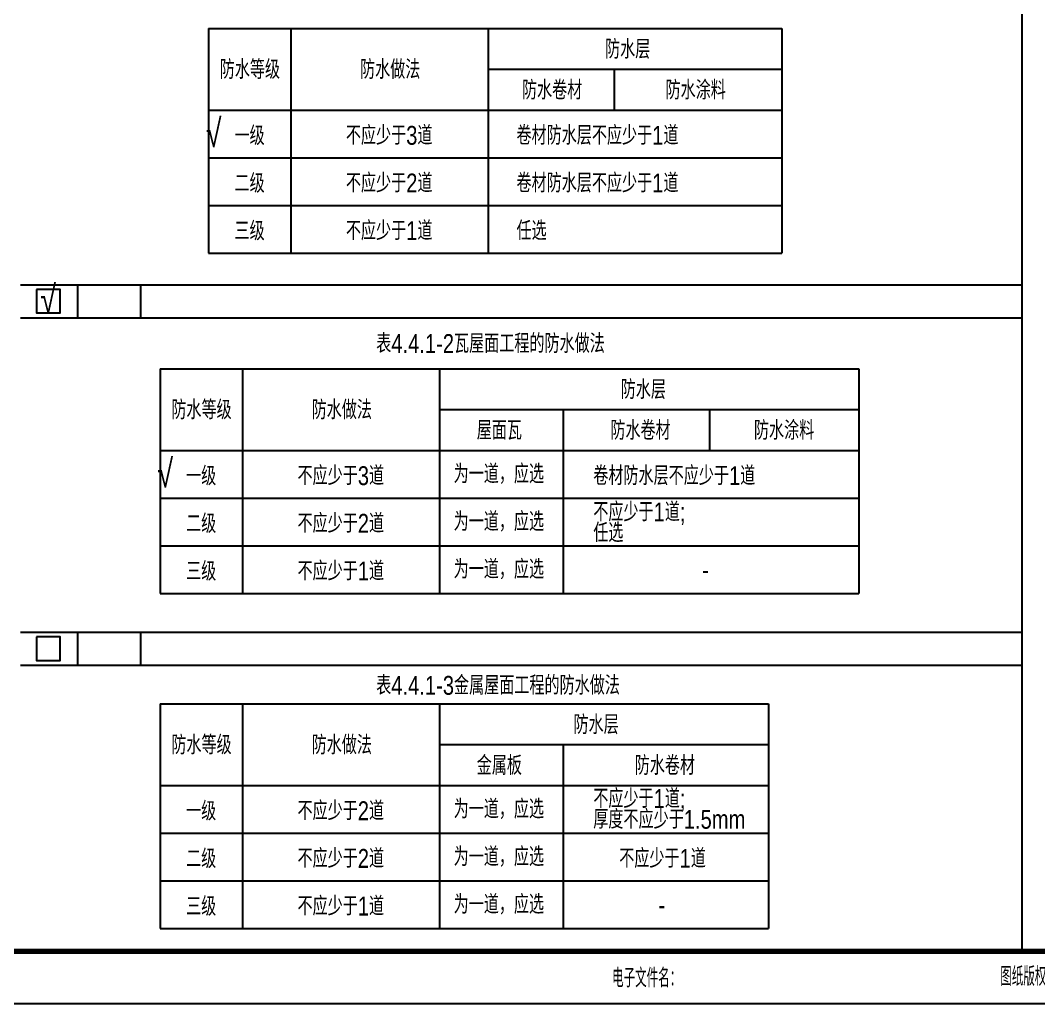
# Model space of a CAD drawing. Extents: x -1041549 to 749950, y -354245 to 17554.
# Drawn here: x -323570 to -304120, y -290508 to -271737 of the extents above; entities that cross this region are included whole.
import ezdxf

# ---------------------------------------------------------------- set-up
doc = ezdxf.new("R2010")
doc.units = 0
doc.header["$LTSCALE"] = 1000
doc.header["$MEASUREMENT"] = 0
doc.linetypes.add('CONTINOUS', pattern=[0])
for name, color, linetype in [('14', 1, 'Continuous'), ('2', 2, 'Continuous'), ('PUB_TAB', 7, 'Continuous'), ('PUB_TEXT', 7, 'Continuous'), ('PUB_TITLE', 4, 'Continuous'), ('text', 7, 'Continuous'), ('辅助线', 8, 'CONTINOUS')]:
    doc.layers.add(name, color=color, linetype=linetype)
doc.styles.add('_HZTXT', font='gs_txt.shx', dxfattribs={"width": 0.8, "bigfont": 'HZTXT.shx'})
doc.styles.add('HZ', font='rs.shx', dxfattribs={"width": 0.8, "bigfont": 'hztxt.shx'})
doc.styles.add('hztxt', font='romand_pkpm', dxfattribs={"bigfont": 'gbcbig'})

# ---------------------------------------------------------------- blocks, each defined once
blk = doc.blocks.new('$titleblk$00000212')
at = {"layer": '14', "style": 'hztxt', "width": 0.85}
for s, p in [('电子文件名：', (-198.31, 0.78)), ('图纸版权属设计单位所有，未经许可，外人及外单位不得翻印复制作为其他工程之用。', (-124.17, 1.07))]:
    blk.add_text(s, height=3.6, rotation=359.9997, dxfattribs=at).set_placement(p)
blk = doc.blocks.new('A$Ce58e362c')
at = {"layer": 'PUB_TITLE', "xscale": 150, "yscale": 150, "zscale": 150}
blk.add_blockref('$titleblk$00000212', (29680, -76), dxfattribs=at)

msp = doc.modelspace()

# ---------------------------------------------------------------- linework, layer by layer
msp.add_lwpolyline([(-373036.9, -235932.3), (-304441.6, -235932.3), (-304441.6, -289482.3), (-373036.9, -289482.3)], close=True)
at = {"layer": '2'}
for p, q in [((-322470.4, -277413.8), (-322470.4, -276783.8)), ((-321270.4, -277413.8), (-321270.4, -276783.8)), ((-322470.4, -284048.6), (-322470.4, -283418.6)), ((-321270.4, -284048.6), (-321270.4, -283418.6)), ((-373036.9, -289482.3), (-304441.6, -289482.3))]:
    msp.add_line(p, q, dxfattribs=at)
at = {"layer": 'PUB_TAB'}
for p, q in [((-319973.7, -271893.4), (-319973.7, -276181.1)), ((-319973.7, -271893.4), (-309024, -271893.4)), ((-318401, -271893.4), (-318401, -276181.1)), ((-314637, -271893.4), (-314637, -276181.1)), ((-309024, -271893.4), (-309024, -276181.1)), ((-309024, -272672.5), (-314637, -272672.5)), ((-312231.3, -272672.5), (-312231.3, -273451.6)), ((-319973.7, -273451.6), (-309024, -273451.6)), ((-319973.7, -274361.5), (-309024, -274361.5)), ((-319973.7, -275271.3), (-309024, -275271.3)), ((-319973.7, -276181.1), (-309024, -276181.1)), ((-320898.3, -278390.5), (-320898.3, -282678.1)), ((-320898.3, -278390.5), (-307557.2, -278390.5)), ((-319325.7, -278390.5), (-319325.7, -282678.1)), ((-315561.7, -278390.5), (-315561.7, -282678.1)), ((-307557.2, -278390.5), (-307557.2, -282678.1)), ((-307557.2, -279169.6), (-315561.7, -279169.6)), ((-313201.1, -279169.6), (-313201.1, -282678.1)), ((-310407.6, -279169.6), (-310407.6, -279948.7)), ((-320898.3, -279948.7), (-307557.2, -279948.7)), ((-320898.3, -280858.5), (-307557.2, -280858.5)), ((-320898.3, -281768.3), (-307557.2, -281768.3)), ((-320898.3, -282678.1), (-307557.2, -282678.1)), ((-320898.3, -284787.8), (-320898.3, -289075.4)), ((-320898.3, -284787.8), (-309281.8, -284787.8)), ((-319325.7, -284787.8), (-319325.7, -289075.4)), ((-315561.7, -284787.8), (-315561.7, -289075.4)), ((-309281.8, -284787.8), (-309281.8, -289075.4)), ((-309281.8, -285566.9), (-315561.7, -285566.9)), ((-313201.1, -285566.9), (-313201.1, -289075.4)), ((-320898.3, -286346), (-309281.8, -286346)), ((-320898.3, -287255.8), (-309281.8, -287255.8)), ((-320898.3, -288165.6), (-309281.8, -288165.6)), ((-320898.3, -289075.4), (-309281.8, -289075.4))]:
    msp.add_line(p, q, dxfattribs=at)
at = {"layer": 'PUB_TEXT'}
for points in [[(-323259.6, -276873.8), (-323259.6, -277323.8), (-322809.6, -277323.8), (-322809.6, -276873.8)], [(-323259.6, -283508.6), (-323259.6, -283958.6), (-322809.6, -283958.6), (-322809.6, -283508.6)]]:
    msp.add_lwpolyline(points, close=True, dxfattribs=at)
at = {"layer": 'PUB_TITLE'}
msp.add_lwpolyline([(-375536.9, -290508.5), (-291436.9, -290508.5), (-291436.9, -231108.5), (-375536.9, -231108.5)], close=True, dxfattribs=at)
at = {"layer": 'PUB_TITLE', "const_width": 100}
msp.add_lwpolyline([(-373036.9, -289508.5), (-292436.9, -289508.5), (-292436.9, -232108.5), (-373036.9, -232108.5)], close=True, dxfattribs=at)
at = {"layer": '辅助线'}
for p, q in [((-323570.4, -276783.8), (-304441.6, -276783.8)), ((-323570.4, -277413.8), (-304441.6, -277413.8)), ((-323570.4, -283418.6), (-304441.6, -283418.6)), ((-323570.4, -284048.6), (-304441.6, -284048.6))]:
    msp.add_line(p, q, dxfattribs=at)

# ---------------------------------------------------------------- block references
at = {"xscale": 0.6666666666666666, "yscale": 0.6666666666666666, "zscale": 0.6666666666666666}
msp.add_blockref('A$Ce58e362c', (-312223.6, -290225.5), dxfattribs=at)

# ---------------------------------------------------------------- texts
at = {"layer": 'PUB_TEXT', "style": 'HZ', "width": 0.8}
for p in [(-320027.9, -274157.6), (-323188.4, -277330.3), (-320952.6, -280654.6)]:
    msp.add_text('√', height=520.3, dxfattribs=at).set_placement(p)
at = {"layer": 'text', "style": '_HZTXT', "width": 0.8}
for s, p in [('防水层', (-312402.2, -272468.6)), ('防水等级', (-319762, -272855.3)), ('防水做法', (-317082.2, -272855.3)), ('防水卷材', (-313989.6, -273247.7)), ('防水涂料', (-311247.2, -273247.7)), ('一级', (-319479.9, -274118.5)), ('不应少于3道', (-317352.5, -274112.3)), ('卷材防水层不应少于1道', (-314093.6, -274112.3)), ('二级', (-319479.9, -275028.3)), ('不应少于2道', (-317352.5, -275022.1)), ('卷材防水层不应少于1道', (-314093.6, -275022.1)), ('三级', (-319479.9, -275938.1)), ('不应少于1道', (-317352.5, -275931.9)), ('任选', (-314093.6, -275931.9)), ('表4.4.1-2瓦屋面工程的防水做法', (-316773.8, -278087.2)), ('防水层', (-312102.9, -278965.6)), ('防水等级', (-320686.6, -279352.4)), ('防水做法', (-318006.8, -279352.4)), ('屋面瓦', (-314853.3, -279744.7)), ('防水卷材', (-312300.9, -279744.7)), ('防水涂料', (-309558.6, -279744.7)), ('一级', (-320404.6, -280615.6)), ('不应少于3道', (-318277.2, -280609.4)), ('为一道，应选', (-315294.6, -280576.6)), ('卷材防水层不应少于1道', (-312626.9, -280609.4)), ('不应少于1道;', (-312626.9, -281301.8)), ('二级', (-320404.6, -281525.4)), ('不应少于2道', (-318277.2, -281519.2)), ('为一道，应选', (-315294.6, -281486.4)), ('任选', (-312626.9, -281698.4)), ('为一道，应选', (-315294.6, -282396.3)), ('三级', (-320404.6, -282435.2)), ('不应少于1道', (-318277.2, -282429)), ('-', (-310548.8, -282407.7)), ('表4.4.1-3金属屋面工程的防水做法', (-316773.8, -284612.6)), ('防水层', (-313004.9, -285362.9)), ('防水等级', (-320686.6, -285749.6)), ('防水做法', (-318006.8, -285749.6)), ('金属板', (-314853.3, -286142)), ('防水卷材', (-311835.1, -286142)), ('不应少于1道;', (-312626.9, -286773.8)), ('一级', (-320404.6, -287012.8)), ('不应少于2道', (-318277.2, -287006.6)), ('为一道，应选', (-315294.6, -286973.9)), ('厚度不应少于1.5mm', (-312626.9, -287170.4)), ('二级', (-320404.6, -287922.6)), ('不应少于2道', (-318277.2, -287916.4)), ('为一道，应选', (-315294.6, -287883.7)), ('不应少于1道', (-312131, -287915.9)), ('三级', (-320404.6, -288832.5)), ('不应少于1道', (-318277.2, -288826.2)), ('为一道，应选', (-315294.6, -288793.5)), ('-', (-311379.4, -288804.9))]:
    msp.add_text(s, height=360, dxfattribs=at).set_placement(p)

doc.saveas('drawing.dxf')
